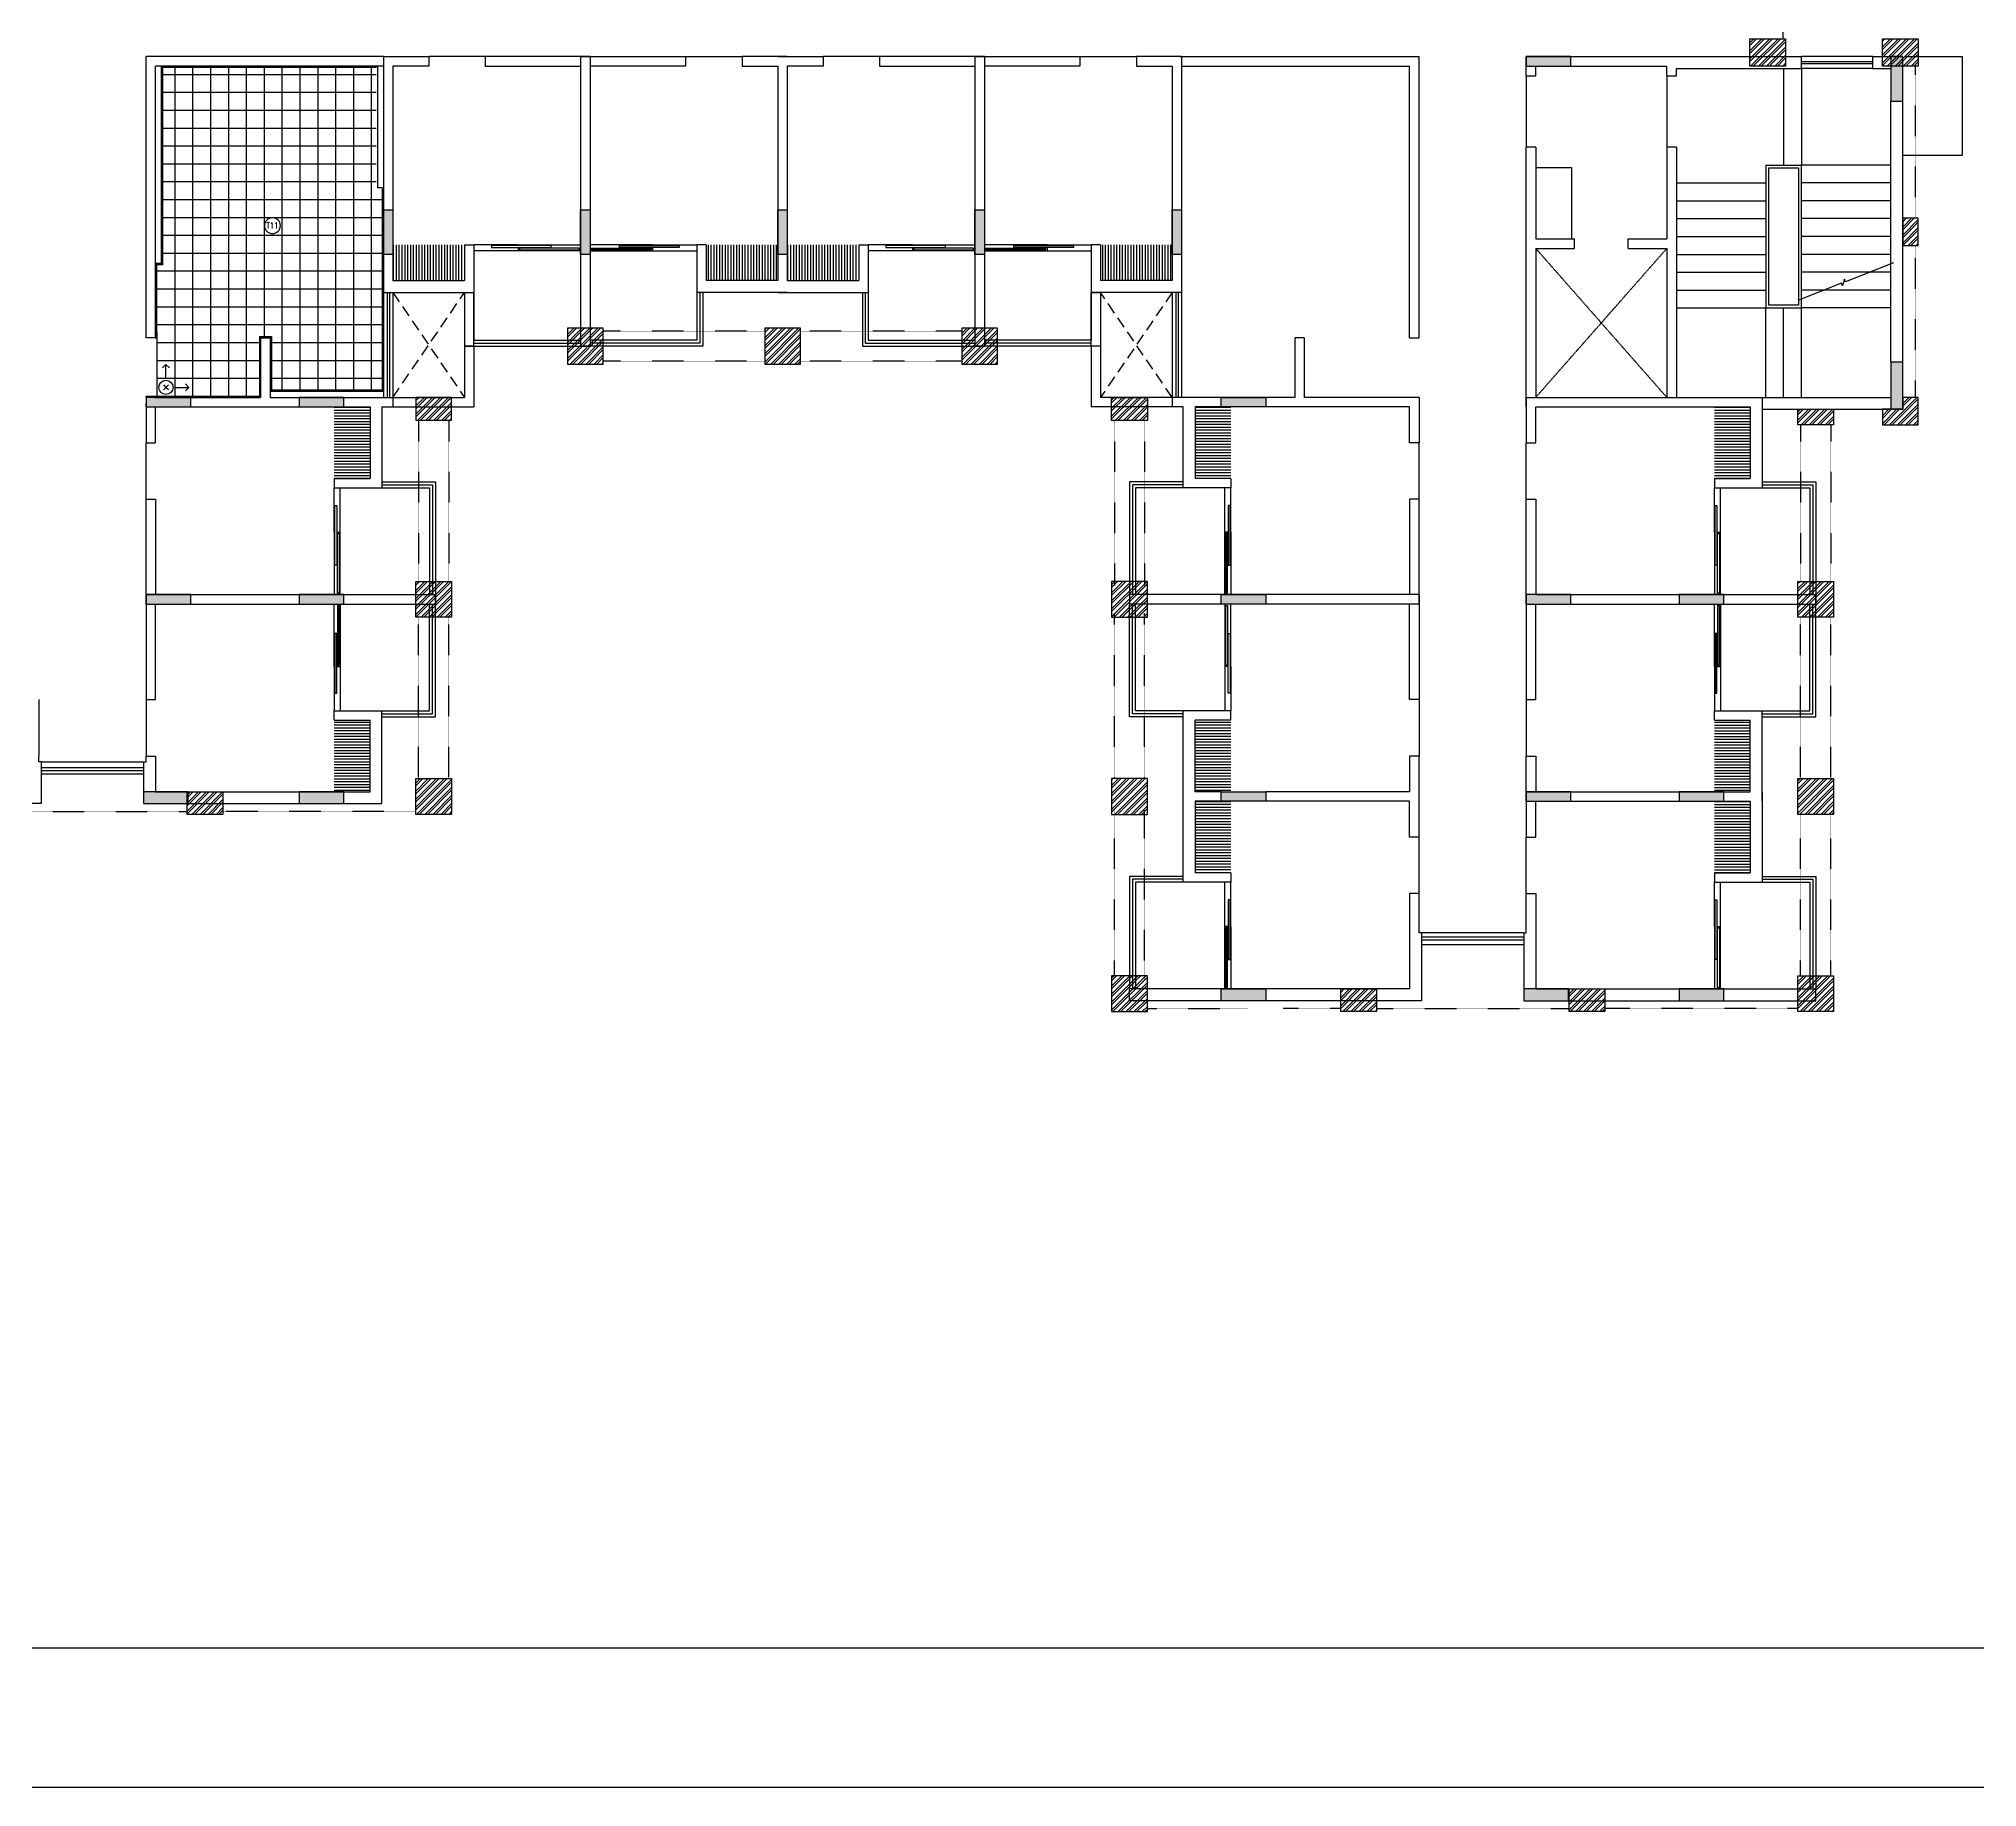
# Model space of a CAD drawing. Header units: inches. Extents: x 42351 to 118476, y -157843 to -108551.
# Drawn here: x 94698 to 102833, y -157843 to -150505 of the extents above; entities that cross this region are included whole.
import ezdxf
from ezdxf.enums import TextEntityAlignment as Align

# ---------------------------------------------------------------- set-up
doc = ezdxf.new("R2010")
doc.units = ezdxf.units.IN
doc.header["$MEASUREMENT"] = 0
doc.linetypes.add('DASHED2', pattern=[9.525, 6.35, -3.175])
for name, color, linetype in [('200 BED HOSTEL$0$AR-Elevation-2', 14, 'Continuous'), ('200 BED HOSTEL$0$AR-Furniture', 15, 'Continuous'), ('200 BED HOSTEL$0$AR-Glazing', 143, 'Continuous'), ('200 BED HOSTEL$0$AR-Railing', 15, 'Continuous'), ('200 BED HOSTEL$0$AR-WALL', 30, 'Continuous'), ('200 BED HOSTEL$0$IN-Flooring-1', 14, 'Continuous'), ('5', 2, 'Continuous'), ('AR-Column', 40, 'Continuous'), ('AR-Elevation-2', 14, 'Continuous'), ('AR-Elevation-3', 15, 'Continuous'), ('AR-Glazing', 143, 'Continuous'), ('AR-Hidden', 251, 'DASHED2'), ('AR-Railing', 15, 'Continuous'), ('AR-Road', 14, 'Continuous'), ('AR-Staircase', 14, 'Continuous'), ('AR-Window', 9, 'Continuous'), ('BREAK LINE TAG.', 234, 'Continuous'), ('DIM', 251, 'Continuous'), ('HATCH-Column', 8, 'Continuous'), ('TAG', 234, 'Continuous'), ('TAG-Staircase', 14, 'Continuous')]:
    doc.layers.add(name, color=color, linetype=linetype)
doc.layers.add('JKEC COLHAT', color=2, linetype='Continuous', lineweight=20)
doc.styles.add('romans', font='romans.shx', dxfattribs={"width": 0.85})
pattern_1 = [(45, (0, 0), (-67.351921, 67.351921), []), (45, (44.9, 0), (-67.351921, 67.351921), [])]
pattern_2 = [(2e-08, (83756.674, -185535.246), (-1e-08, 47.625), [])]
pattern_3 = [(180, (63970.554, 155795.246), (1e-08, -47.625), [])]
pattern_4 = [(2e-08, (83756.674, -192155.246), (-1e-08, 47.625), [])]
pattern_5 = [(90, (-337246.72, 169256.097), (-47.625, 2e-14), [])]

# ---------------------------------------------------------------- blocks, each defined once
blk = doc.blocks.new('yjytj')
at = {"layer": 'HATCH-Column'}
h = blk.add_hatch(dxfattribs=at)
h.set_pattern_fill('ANSI32', color=8, scale=10)
h.set_pattern_definition(pattern_1)
h.paths.add_polyline_path([(794663, -187221), (794063, -187221), (794063, -186621), (794663, -186621)])
h.paths.add_polyline_path([(791353, -187221), (790753, -187221), (790753, -186621), (791353, -186621)])
h.paths.add_polyline_path([(788043, -187221), (787443, -187221), (787443, -186621), (788043, -186621)])
h.paths.add_polyline_path([(784733, -187221), (784133, -187221), (784133, -186621), (784733, -186621)])
h.paths.add_polyline_path([(780823, -187221), (781423, -187221), (781423, -186621), (780823, -186621)])
h.paths.add_polyline_path([(777513, -187221), (778113, -187221), (778113, -186621), (777513, -186621)])
h.paths.add_polyline_path([(774806, -187221), (774206, -187221), (774206, -186621), (774806, -186621)])
h.paths.add_polyline_path([(771503, -187221), (770903, -187221), (770903, -186621), (771503, -186621)])
h.paths.add_polyline_path([(768193, -187221), (767593, -187221), (767593, -186621), (768193, -186621)])
h.paths.add_polyline_path([(764883, -187221), (764283, -187221), (764283, -186621), (764883, -186621)])
h.paths.add_polyline_path([(761653, -187221), (761193, -187221), (761193, -186621), (761653, -186621)])
h.paths.add_polyline_path([(794663, -193741), (794063, -193741), (794063, -193281), (794663, -193281)])
h = blk.add_hatch(dxfattribs=at)
h.set_pattern_fill('ANSI32', color=8, scale=10)
h.set_pattern_definition(pattern_1)
h.paths.add_polyline_path([(796888, -199301), (796628, -199301), (796628, -199501), (796288, -199501), (796288, -199761), (796888, -199761)])
h.paths.add_polyline_path([(796888, -196291), (796628, -196291), (796628, -196751), (796888, -196751)])
h.paths.add_polyline_path([(796888, -193741), (796288, -193741), (796288, -193281), (796888, -193281)])
h = blk.add_hatch(dxfattribs=at)
h.set_pattern_fill('ANSI32', color=8, scale=10)
h.set_pattern_definition(pattern_1)
h.paths.add_polyline_path([(780834, -198741), (781434, -198741), (781434, -198141), (780834, -198141)])
h.paths.add_polyline_path([(777524, -198741), (778124, -198741), (778124, -198141), (777524, -198141)])
h.paths.add_polyline_path([(774214, -198741), (774814, -198741), (774814, -198141), (774214, -198141)])
h = blk.add_hatch(dxfattribs=at)
h.set_pattern_fill('ANSI32', color=8, scale=10)
h.set_pattern_definition(pattern_1)
h.paths.add_polyline_path([(772267, -199301), (771667, -199301), (771667, -199681), (772267, -199681)])
h.paths.add_polyline_path([(772267, -202991), (771667, -202991), (771667, -202391), (772267, -202391)])
h.paths.add_polyline_path([(772267, -206301), (771667, -206301), (771667, -205701), (772267, -205701)])
h.paths.add_polyline_path([(760211, -206301), (760811, -206301), (760811, -205701), (760211, -205701)])
h.paths.add_polyline_path([(760211, -202991), (760811, -202991), (760811, -202391), (760211, -202391)])
h.paths.add_polyline_path([(760211, -199081), (760811, -199081), (760811, -199681), (760211, -199681)])
h = blk.add_hatch(dxfattribs=at)
h.set_pattern_fill('ANSI32', color=8, scale=10)
h.set_pattern_definition(pattern_1)
h.paths.add_polyline_path([(783348, -209611), (783948, -209611), (783948, -209011), (783348, -209011)])
h.paths.add_polyline_path([(783348, -206301), (783948, -206301), (783948, -205701), (783348, -205701)])
h.paths.add_polyline_path([(783348, -202991), (783948, -202991), (783948, -202391), (783348, -202391)])
h.paths.add_polyline_path([(783348, -199301), (783948, -199301), (783948, -199691), (783348, -199691)])
h = blk.add_hatch(dxfattribs=at)
h.set_pattern_fill('ANSI32', color=8, scale=10)
h.set_pattern_definition(pattern_1)
h.paths.add_polyline_path([(795468, -209611), (794868, -209611), (794868, -209011), (795468, -209011)])
h.paths.add_polyline_path([(795468, -206301), (794868, -206301), (794868, -205701), (795468, -205701)])
h.paths.add_polyline_path([(795468, -202991), (794868, -202991), (794868, -202391), (795468, -202391)])
h.paths.add_polyline_path([(795468, -199761), (794868, -199761), (794868, -199501), (795468, -199501)])
h = blk.add_hatch(dxfattribs=at)
h.set_pattern_fill('ANSI32', color=8, scale=10)
h.set_pattern_definition(pattern_1)
h.paths.add_polyline_path([(768429, -206301), (767829, -206301), (767829, -205921), (768429, -205921)])
h.paths.add_polyline_path([(764592, -206301), (763992, -206301), (763992, -205921), (764592, -205921)])
h = blk.add_hatch(dxfattribs=at)
h.set_pattern_fill('ANSI32', color=8, scale=10)
h.set_pattern_definition(pattern_1)
h.paths.add_polyline_path([(791630, -209611), (791030, -209611), (791030, -209231), (791630, -209231)])
h.paths.add_polyline_path([(787793, -209611), (787193, -209611), (787193, -209231), (787793, -209231)])
at = {"layer": 'AR-Column', "color": 8, "elevation": 0}
for points in [[(794663, -193741), (794063, -193741), (794063, -193281), (794663, -193281)], [(796888, -193741), (796288, -193741), (796288, -193281), (796888, -193281)], [(796888, -196291), (796628, -196291), (796628, -196751), (796888, -196751)], [(774214, -198741), (774814, -198741), (774814, -198141), (774214, -198141)], [(777524, -198741), (778124, -198741), (778124, -198141), (777524, -198141)], [(780834, -198741), (781434, -198741), (781434, -198141), (780834, -198141)], [(772267, -199301), (771667, -199301), (771667, -199681), (772267, -199681)], [(783348, -199301), (783948, -199301), (783948, -199691), (783348, -199691)], [(796888, -199301), (796628, -199301), (796628, -199501), (796288, -199501), (796288, -199761), (796888, -199761)], [(795468, -199761), (794868, -199761), (794868, -199501), (795468, -199501)], [(772267, -202991), (771667, -202991), (771667, -202391), (772267, -202391)], [(783348, -202991), (783948, -202991), (783948, -202391), (783348, -202391)], [(795468, -202991), (794868, -202991), (794868, -202391), (795468, -202391)], [(768429, -206301), (767829, -206301), (767829, -205921), (768429, -205921)], [(772267, -206301), (771667, -206301), (771667, -205701), (772267, -205701)], [(783348, -206301), (783948, -206301), (783948, -205701), (783348, -205701)], [(795468, -206301), (794868, -206301), (794868, -205701), (795468, -205701)], [(783348, -209611), (783948, -209611), (783948, -209011), (783348, -209011)], [(787793, -209611), (787193, -209611), (787193, -209231), (787793, -209231)], [(791630, -209611), (791030, -209611), (791030, -209231), (791630, -209231)], [(795468, -209611), (794868, -209611), (794868, -209011), (795468, -209011)]]:
    blk.add_lwpolyline(points, close=True, dxfattribs=at)
at = {"layer": 'AR-Hidden', "color": 8, "ltscale": 0.009}
for p, q in [((794613, -190551, 0), (794613, -193281, 0)), ((796838, -193741, 0), (796838, -196291, 0)), ((796838, -196751, 0), (796838, -199301, 0)), ((777524, -198191, 0), (774814, -198191, 0)), ((780834, -198191, 0), (778124, -198191, 0)), ((777524, -198691, 0), (774814, -198691, 0)), ((780834, -198691, 0), (778124, -198691, 0)), ((771714, -199681, 0), (771714, -202391, 0)), ((772219, -199681, 0), (772219, -202391, 0)), ((783395, -199691, 0), (783395, -202461, 0)), ((783900, -199691, 0), (783900, -202461, 0)), ((794915, -199761, 0), (794915, -202391, 0)), ((795420, -199761, 0), (795420, -202391, 0)), ((771714, -205701, 0), (771714, -202991, 0)), ((772219, -205701, 0), (772219, -202991, 0)), ((783395, -205691, 0), (783395, -202921, 0)), ((783900, -205691, 0), (783900, -202921, 0)), ((794915, -205701, 0), (794915, -202991, 0)), ((795420, -205701, 0), (795420, -202991, 0)), ((764592, -206251, 0), (767829, -206251, 0)), ((771667, -206251, 0), (768429, -206251, 0)), ((783395, -208995, 0), (783395, -206231, 0)), ((783900, -209065, 0), (783900, -206231, 0)), ((794915, -209011, 0), (794915, -206301, 0)), ((795420, -209011, 0), (795420, -206301, 0)), ((783948, -209561, 0), (785628, -209561, 0)), ((787193, -209561, 0), (786228, -209561, 0)), ((787793, -209561, 0), (791030, -209561, 0)), ((794868, -209561, 0), (791630, -209561, 0))]:
    blk.add_line(p, q, dxfattribs=at)
blk = doc.blocks.new('21')
for p in [(252548, -62495), (252548, -62495), (252548, -62583), (252637, -62495), (252637, -62583), (252637, -62583)]:
    blk.add_line(p, (252592, -62539))
at = {"layer": 'BREAK LINE TAG.'}
for p, q in [((252592, -62134), (252533, -62193)), ((252592, -62387), (252592, -62134)), ((252592, -62134), (252652, -62193)), ((252750, -62539), (252998, -62539)), ((252998, -62539), (252938, -62479)), ((252998, -62539), (252938, -62598))]:
    blk.add_line(p, q, dxfattribs=at)
blk.add_circle((252592, -62539), 125, dxfattribs=at)
blk = doc.blocks.new('A$C48701CFB')
blk.add_circle((0, 0.93), 2.63)
at = {"color": 0, "linetype": 'ByBlock', "style": 'romans', "width": 0.85}
blk.add_attdef('STAIRCASENO', text='', height=2, dxfattribs=at).set_placement((0, -0.92), align=Align.CENTER)
blk = doc.blocks.new('A$C06211BBA')
at = {"ltscale": 0.5}
h = blk.add_hatch(dxfattribs=at)
h.set_pattern_fill('ANSI31', color=8, scale=15, angle=30.0076)
h.set_pattern_definition(pattern_5)
h.paths.add_polyline_path([(56939, -8920), (56939, -9520), (55739, -9520), (55739, -8920)])
h = blk.add_hatch(dxfattribs=at)
h.set_pattern_fill('ANSI31', color=8, scale=15, angle=210.0076)
h.set_pattern_definition([(270, (-111696.63, -14753.06), (47.625, -1e-08), [])])
h.paths.add_polyline_path([(60999, -8920), (60999, -9520), (62199, -9520), (62199, -8920)])
h = blk.add_hatch(dxfattribs=at)
h.set_pattern_fill('ANSI31', color=8, scale=15, angle=30.0076)
h.set_pattern_definition(pattern_5)
h.paths.add_polyline_path([(63559, -8920), (63559, -9520), (62359, -9520), (62359, -8920)])
h = blk.add_hatch(dxfattribs=at)
h.set_pattern_fill('ANSI31', color=8, scale=15, angle=210.0076)
h.set_pattern_definition([(270, (-105076.63, -14753.06), (47.625, -1e-08), [])])
h.paths.add_polyline_path([(67619, -8920), (67619, -9520), (68819, -9520), (68819, -8920)])
h = blk.add_hatch(dxfattribs=at)
h.set_pattern_fill('ANSI31', color=8, scale=15, angle=300.0076)
h.set_pattern_definition([(2e-08, (60586.674, -185535.246), (-1e-08, 47.625), [])])
h.paths.add_polyline_path([(54754, -12840), (55354, -12840), (55354, -11640), (54754, -11640)])
h = blk.add_hatch(dxfattribs=at)
h.set_pattern_fill('ANSI31', color=8, scale=15, angle=300.0076)
h.set_pattern_definition(pattern_2)
h.paths.add_polyline_path([(69804, -12840), (69204, -12840), (69204, -11640), (69804, -11640)])
h = blk.add_hatch(dxfattribs=at)
h.set_pattern_fill('ANSI31', color=8, scale=15, angle=300.0076)
h.set_pattern_definition(pattern_2)
h.paths.add_polyline_path([(77924, -12840), (78524, -12840), (78524, -11640), (77924, -11640)])
h = blk.add_hatch(dxfattribs=at)
h.set_pattern_fill('ANSI31', color=8, scale=15, angle=120.0076)
h.set_pattern_definition([(180, (40800.554, 155795.246), (1e-08, -47.625), [])])
h.paths.add_polyline_path([(54754, -16900), (55354, -16900), (55354, -18100), (54754, -18100)])
h = blk.add_hatch(dxfattribs=at)
h.set_pattern_fill('ANSI31', color=8, scale=15, angle=120.0076)
h.set_pattern_definition(pattern_3)
h.paths.add_polyline_path([(69804, -16900), (69204, -16900), (69204, -18100), (69804, -18100)])
h = blk.add_hatch(dxfattribs=at)
h.set_pattern_fill('ANSI31', color=8, scale=15, angle=300.0076)
h.set_pattern_definition(pattern_4)
h.paths.add_polyline_path([(77924, -16900), (78524, -16900), (78524, -18100), (77924, -18100)])
h = blk.add_hatch(dxfattribs=at)
h.set_pattern_fill('ANSI31', color=8, scale=15, angle=120.0076)
h.set_pattern_definition(pattern_3)
h.paths.add_polyline_path([(69804, -19460), (69204, -19460), (69204, -18260), (69804, -18260)])
h = blk.add_hatch(dxfattribs=at)
h.set_pattern_fill('ANSI31', color=8, scale=15, angle=300.0076)
h.set_pattern_definition(pattern_4)
h.paths.add_polyline_path([(77924, -19460), (78524, -19460), (78524, -18260), (77924, -18260)])
at = {"layer": 'HATCH-Column'}
h = blk.add_hatch(color=8, dxfattribs=at)
h.dxf.hatch_style = 1
h.paths.add_polyline_path([(74764, -5760), (74764, -5920), (75514, -5920), (75514, -5760)])
h = blk.add_hatch(color=8, dxfattribs=at)
h.dxf.hatch_style = 1
h.paths.add_polyline_path([(81084, -5760), (80884, -5760), (80884, -6510), (81084, -6510)])
h = blk.add_hatch(color=8, dxfattribs=at)
h.dxf.hatch_style = 1
h.paths.add_polyline_path([(55579, -8330), (55739, -8330), (55739, -9080), (55579, -9080)])
h = blk.add_hatch(color=8, dxfattribs=at)
h.dxf.hatch_style = 1
h.paths.add_polyline_path([(58889, -8330), (59049, -8330), (59049, -9080), (58889, -9080)])
h = blk.add_hatch(color=8, dxfattribs=at)
h.dxf.hatch_style = 1
h.paths.add_polyline_path([(62199, -8330), (62359, -8330), (62359, -9080), (62199, -9080)])
h = blk.add_hatch(color=8, dxfattribs=at)
h.dxf.hatch_style = 1
h.paths.add_polyline_path([(65509, -8330), (65669, -8330), (65669, -9080), (65509, -9080)])
h = blk.add_hatch(color=8, dxfattribs=at)
h.dxf.hatch_style = 1
h.paths.add_polyline_path([(68819, -8330), (68979, -8330), (68979, -9080), (68819, -9080)])
h = blk.add_hatch(color=8, dxfattribs=at)
h.dxf.hatch_style = 1
h.paths.add_polyline_path([(81084, -10890), (80884, -10890), (80884, -11680), (81084, -11680)])
h = blk.add_hatch(color=8, dxfattribs=at)
h.dxf.hatch_style = 1
h.paths.add_polyline_path([(51594, -11480), (51594, -11640), (52344, -11640), (52344, -11480)])
h = blk.add_hatch(color=8, dxfattribs=at)
h.dxf.hatch_style = 1
h.paths.add_polyline_path([(54164, -11480), (54164, -11640), (54914, -11640), (54914, -11480)])
h = blk.add_hatch(color=8, dxfattribs=at)
h.dxf.hatch_style = 1
h.paths.add_polyline_path([(70394, -11480), (70394, -11640), (69644, -11640), (69644, -11480)])
h = blk.add_hatch(color=8, dxfattribs=at)
h.dxf.hatch_style = 1
h.paths.add_polyline_path([(51594, -14790), (51594, -14950), (52344, -14950), (52344, -14790)])
h = blk.add_hatch(color=8, dxfattribs=at)
h.dxf.hatch_style = 1
h.paths.add_polyline_path([(54164, -14790), (54164, -14950), (54914, -14950), (54914, -14790)])
h = blk.add_hatch(color=8, dxfattribs=at)
h.dxf.hatch_style = 1
h.paths.add_polyline_path([(70394, -14790), (70394, -14950), (69644, -14950), (69644, -14790)])
h = blk.add_hatch(color=8, dxfattribs=at)
h.dxf.hatch_style = 1
h.paths.add_polyline_path([(74764, -14790), (74764, -14950), (75514, -14950), (75514, -14790)])
h = blk.add_hatch(color=8, dxfattribs=at)
h.dxf.hatch_style = 1
h.paths.add_polyline_path([(77334, -14790), (77334, -14950), (78084, -14950), (78084, -14790)])
h = blk.add_hatch(color=8, dxfattribs=at)
h.dxf.hatch_style = 1
h.paths.add_polyline_path([(51554, -18100), (51554, -18300), (52304, -18300), (52304, -18100)])
h = blk.add_hatch(color=8, dxfattribs=at)
h.dxf.hatch_style = 1
h.paths.add_polyline_path([(54164, -18100), (54164, -18300), (54914, -18300), (54914, -18100)])
h = blk.add_hatch(color=8, dxfattribs=at)
h.dxf.hatch_style = 1
h.paths.add_polyline_path([(70394, -18100), (70394, -18260), (69644, -18260), (69644, -18100)])
h = blk.add_hatch(color=8, dxfattribs=at)
h.dxf.hatch_style = 1
h.paths.add_polyline_path([(74764, -18100), (74764, -18260), (75514, -18260), (75514, -18100)])
h = blk.add_hatch(color=8, dxfattribs=at)
h.dxf.hatch_style = 1
h.paths.add_polyline_path([(77334, -18100), (77334, -18260), (78084, -18260), (78084, -18100)])
h = blk.add_hatch(color=8, dxfattribs=at)
h.dxf.hatch_style = 1
h.paths.add_polyline_path([(70394, -21410), (70394, -21610), (69644, -21610), (69644, -21410)])
h = blk.add_hatch(color=8, dxfattribs=at)
h.dxf.hatch_style = 1
h.paths.add_polyline_path([(74724, -21410), (74724, -21610), (75474, -21610), (75474, -21410)])
h = blk.add_hatch(color=8, dxfattribs=at)
h.dxf.hatch_style = 1
h.paths.add_polyline_path([(77334, -21410), (77334, -21610), (78084, -21610), (78084, -21410)])
at = {"layer": '200 BED HOSTEL$0$AR-Elevation-2', "color": 8, "ltscale": 0.5}
for p, q in [((60939, -9720), (60939, -10620)), ((63619, -9720), (63619, -10620)), ((56999, -10620), (58889, -10620)), ((60939, -10620), (59049, -10620)), ((63619, -10620), (65509, -10620)), ((67559, -10620), (65669, -10620)), ((55554, -12900), (56454, -12900)), ((56454, -12900), (56454, -14790)), ((69004, -12900), (68104, -12900)), ((68104, -12900), (68104, -14790)), ((78724, -12900), (79624, -12900)), ((79624, -12900), (79624, -14790)), ((56454, -16840), (56454, -14950)), ((68104, -16840), (68104, -14950)), ((79624, -16840), (79624, -14950)), ((55554, -16840), (56454, -16840)), ((69004, -16840), (68104, -16840)), ((78724, -16840), (79624, -16840)), ((69004, -19520), (68104, -19520)), ((68104, -19520), (68104, -21410)), ((78724, -19520), (79624, -19520)), ((79624, -19520), (79624, -21410))]:
    blk.add_line(p, q, dxfattribs=at)
at = {"layer": '200 BED HOSTEL$0$AR-Furniture', "color": 8}
for p, q in [((51866, -9245), (51766, -9245)), ((51876, -9255), (51776, -9255)), ((57099, -10620), (56939, -10620)), ((56939, -10620), (56939, -11480)), ((57099, -10620), (57099, -11640)), ((67459, -10620), (67459, -11640)), ((67619, -10620), (67619, -11480)), ((55739, -11480), (56939, -11480)), ((55739, -11640), (57099, -11640)), ((68819, -11640), (67459, -11640)), ((68819, -11480), (67619, -11480))]:
    blk.add_line(p, q, dxfattribs=at)
at = {"layer": '200 BED HOSTEL$0$AR-Glazing', "color": 8, "ltscale": 0.5}
for p, q in [((57839, -8920), (58889, -8920)), ((57839, -8920), (57839, -8930)), ((57839, -8961), (57839, -9020)), ((58889, -9020), (57839, -9020)), ((60099, -8920), (59049, -8920)), ((59049, -9020), (60099, -9020)), ((60099, -8920), (60099, -8930)), ((60099, -8961), (60099, -9020)), ((64459, -8920), (65509, -8920)), ((64459, -8920), (64459, -8930)), ((64459, -8961), (64459, -9020)), ((65509, -9020), (64459, -9020)), ((66719, -8920), (65669, -8920)), ((65669, -9020), (66719, -9020)), ((66719, -8920), (66719, -8930)), ((66719, -8961), (66719, -9020)), ((54754, -13740), (54754, -14790)), ((54754, -13740), (54764, -13740)), ((54795, -13740), (54854, -13740)), ((54854, -14790), (54854, -13740)), ((69704, -14790), (69704, -13740)), ((69763, -13740), (69704, -13740)), ((69804, -13740), (69793, -13740)), ((69804, -13740), (69804, -14790)), ((77924, -13740), (77924, -14790)), ((77924, -13740), (77934, -13740)), ((77965, -13740), (78024, -13740)), ((78024, -14790), (78024, -13740)), ((54754, -16000), (54754, -14950)), ((54854, -14950), (54854, -16000)), ((69704, -14950), (69704, -16000)), ((69804, -16000), (69804, -14950)), ((77924, -16000), (77924, -14950)), ((78024, -14950), (78024, -16000)), ((54754, -16000), (54764, -16000)), ((54795, -16000), (54854, -16000)), ((69763, -16000), (69704, -16000)), ((69804, -16000), (69793, -16000)), ((77924, -16000), (77934, -16000)), ((77965, -16000), (78024, -16000)), ((69704, -21410), (69704, -20360)), ((69763, -20360), (69704, -20360)), ((69804, -20360), (69793, -20360)), ((69804, -20360), (69804, -21410)), ((77924, -20360), (77924, -21410)), ((77924, -20360), (77934, -20360)), ((77965, -20360), (78024, -20360)), ((78024, -21410), (78024, -20360))]:
    blk.add_line(p, q, dxfattribs=at)
for points in [[(57393, -8961), (58393, -8961), (58393, -8930), (57393, -8930)], [(57864, -9004), (58864, -9004), (58864, -8974), (57864, -8974)], [(60074, -9004), (59074, -9004), (59074, -8974), (60074, -8974)], [(60545, -8961), (59545, -8961), (59545, -8930), (60545, -8930)], [(64013, -8961), (65013, -8961), (65013, -8930), (64013, -8930)], [(64484, -9004), (65484, -9004), (65484, -8974), (64484, -8974)], [(66694, -9004), (65694, -9004), (65694, -8974), (66694, -8974)], [(67165, -8961), (66165, -8961), (66165, -8930), (67165, -8930)], [(54795, -13294), (54795, -14294), (54764, -14294), (54764, -13294)], [(69763, -13294), (69763, -14294), (69793, -14294), (69793, -13294)], [(77965, -13294), (77965, -14294), (77934, -14294), (77934, -13294)], [(54838, -13765), (54838, -14765), (54807, -14765), (54807, -13765)], [(69719, -13765), (69719, -14765), (69750, -14765), (69750, -13765)], [(78008, -13765), (78008, -14765), (77977, -14765), (77977, -13765)], [(54838, -15975), (54838, -14975), (54807, -14975), (54807, -15975)], [(69719, -15975), (69719, -14975), (69750, -14975), (69750, -15975)], [(78008, -15975), (78008, -14975), (77977, -14975), (77977, -15975)], [(54795, -16446), (54795, -15446), (54764, -15446), (54764, -16446)], [(69763, -16446), (69763, -15446), (69793, -15446), (69793, -16446)], [(77965, -16446), (77965, -15446), (77934, -15446), (77934, -16446)], [(69763, -19914), (69763, -20914), (69793, -20914), (69793, -19914)], [(77965, -19914), (77965, -20914), (77934, -20914), (77934, -19914)], [(69719, -20385), (69719, -21385), (69750, -21385), (69750, -20385)], [(78008, -20385), (78008, -21385), (77977, -21385), (77977, -20385)]]:
    blk.add_lwpolyline(points, close=True, dxfattribs=at)
at = {"layer": '200 BED HOSTEL$0$AR-Railing', "color": 8, "ltscale": 0.5}
for p, q in [((57099, -9720), (57099, -10520)), ((60839, -9720), (60839, -10520)), ((60889, -9720), (60889, -10570)), ((63669, -9720), (63669, -10570)), ((63719, -9720), (63719, -10520)), ((67459, -9720), (67459, -10520)), ((57099, -10520), (58889, -10520)), ((57099, -10570), (58889, -10570)), ((60839, -10520), (59049, -10520)), ((60889, -10570), (59049, -10570)), ((63669, -10570), (65509, -10570)), ((63719, -10520), (65509, -10520)), ((67459, -10520), (65669, -10520)), ((67459, -10570), (65669, -10570)), ((55554, -12950), (56404, -12950)), ((55554, -13000), (56354, -13000)), ((56354, -13000), (56354, -14790)), ((56404, -12950), (56404, -14790)), ((69004, -12950), (68154, -12950)), ((68154, -12950), (68154, -14790)), ((69004, -13000), (68204, -13000)), ((68204, -13000), (68204, -14790)), ((78724, -12950), (79574, -12950)), ((78724, -13000), (79524, -13000)), ((79524, -13000), (79524, -14790)), ((79574, -12950), (79574, -14790)), ((56354, -16740), (56354, -14950)), ((56404, -16790), (56404, -14950)), ((68154, -16790), (68154, -14950)), ((68204, -16740), (68204, -14950)), ((79524, -16740), (79524, -14950)), ((79574, -16790), (79574, -14950)), ((55554, -16740), (56354, -16740)), ((55554, -16790), (56404, -16790)), ((69004, -16790), (68154, -16790)), ((69004, -16740), (68204, -16740)), ((78724, -16740), (79524, -16740)), ((78724, -16790), (79574, -16790)), ((69004, -19570), (68154, -19570)), ((68154, -19570), (68154, -21410)), ((69004, -19620), (68204, -19620)), ((68204, -19620), (68204, -21410)), ((78724, -19570), (79574, -19570)), ((78724, -19620), (79524, -19620)), ((79524, -19620), (79524, -21410)), ((79574, -19570), (79574, -21410))]:
    blk.add_line(p, q, dxfattribs=at)
at = {"layer": '200 BED HOSTEL$0$AR-WALL', "color": 8, "ltscale": 0.5}
for p, q in [((51594, -10480), (51594, -5760)), ((55579, -5760), (51594, -5760)), ((55579, -5760), (56339, -5760)), ((55579, -5760), (55579, -9720)), ((56339, -5760), (56339, -5920)), ((57289, -5760), (57289, -5920)), ((59049, -5760), (57289, -5760)), ((58889, -5760), (58889, -10620)), ((58889, -5760), (60649, -5760)), ((59049, -5760), (59049, -10620)), ((60649, -5760), (60649, -5920)), ((62359, -5760), (61599, -5760)), ((61599, -5760), (61599, -5920)), ((62199, -5760), (62959, -5760)), ((62959, -5760), (62959, -5920)), ((63909, -5760), (63909, -5920)), ((65669, -5760), (63909, -5760)), ((65509, -5760), (65509, -10620)), ((65509, -5760), (67269, -5760)), ((65669, -5760), (65669, -10620)), ((67269, -5760), (67269, -5920)), ((68979, -5760), (68219, -5760)), ((68219, -5760), (68219, -5920)), ((68950, -5760), (72964, -5760)), ((68979, -5760), (68979, -9720)), ((72964, -10480), (72964, -5760)), ((74764, -6080), (74764, -5760)), ((74764, -5760), (79384, -5760)), ((79384, -5960), (79384, -5760)), ((80584, -5760), (81084, -5760)), ((80584, -5960), (80584, -5760)), ((51754, -10480), (51754, -5920)), ((55579, -5920), (51754, -5920)), ((51854, -9235), (51854, -5920)), ((55479, -5920), (55479, -7960)), ((55579, -5920), (55579, -9520)), ((56339, -5920), (55739, -5920)), ((55739, -5920), (55739, -9520)), ((57289, -5920), (58889, -5920)), ((58889, -5920), (58889, -10620)), ((58889, -5920), (58889, -10620)), ((59049, -5920), (59049, -10620)), ((60649, -5920), (59049, -5920)), ((61599, -5920), (62199, -5920)), ((62199, -5920), (62199, -9520)), ((62199, -5920), (62199, -9520)), ((62359, -5920), (62359, -9520)), ((62959, -5920), (62359, -5920)), ((62359, -5920), (62359, -9520)), ((63909, -5920), (65509, -5920)), ((65509, -5920), (65509, -10620)), ((65509, -5920), (65509, -10620)), ((65669, -5920), (65669, -10620)), ((65669, -5920), (65669, -10620)), ((67269, -5920), (65669, -5920)), ((68219, -5920), (68819, -5920)), ((68819, -5920), (68819, -9520)), ((68979, -5920), (72804, -5920)), ((68979, -5920), (68979, -9520)), ((72804, -10480), (72804, -5920)), ((74764, -6080), (74924, -6080)), ((74924, -6080), (74924, -5920)), ((74924, -5920), (77124, -5920)), ((77124, -6080), (77124, -5920)), ((77124, -6080), (77284, -6080)), ((77284, -6080), (77284, -5960)), ((77284, -5960), (79384, -5960)), ((80584, -5960), (80884, -5960)), ((80884, -10890), (80884, -6510)), ((81084, -10890), (81084, -6510)), ((74924, -7280), (74764, -7280)), ((74764, -11640), (74764, -7280)), ((74924, -7280), (74924, -8820)), ((77284, -7280), (77124, -7280)), ((77284, -7280), (77124, -7280)), ((77124, -7280), (77124, -8820)), ((77284, -7280), (77284, -11480)), ((55579, -7960), (55479, -7960)), ((56939, -8920), (56939, -9520)), ((56939, -8920), (57099, -8920)), ((57099, -8920), (57099, -9720)), ((60839, -8920), (60839, -9720)), ((60999, -8920), (60839, -8920)), ((60999, -8920), (60999, -9520)), ((63559, -8920), (63559, -9520)), ((63559, -8920), (63719, -8920)), ((63719, -8920), (63719, -9720)), ((67459, -8920), (67459, -9720)), ((67619, -8920), (67459, -8920)), ((67619, -8920), (67619, -9520)), ((74924, -8820), (75574, -8820)), ((74924, -8980), (75574, -8980)), ((74924, -8980), (74924, -11480)), ((75574, -8980), (75574, -8820)), ((76474, -8980), (76474, -8820)), ((76474, -8820), (77124, -8820)), ((76474, -8980), (77124, -8980)), ((77124, -8980), (77124, -11480)), ((51854, -9235), (51754, -9235)), ((55579, -9720), (57099, -9720)), ((55739, -9520), (56939, -9520)), ((55739, -9720), (57099, -9720)), ((56939, -9720), (56939, -10620)), ((57099, -10620), (57099, -9720)), ((62359, -9720), (60839, -9720)), ((62199, -9520), (60999, -9520)), ((62199, -9720), (63719, -9720)), ((62359, -9520), (63559, -9520)), ((67459, -9720), (67619, -9720)), ((67459, -10620), (67459, -9720)), ((68979, -9720), (67459, -9720)), ((68819, -9520), (67619, -9520)), ((67619, -9720), (67619, -10620)), ((51754, -10480), (51594, -10480)), ((53518, -10480), (53518, -11480)), ((53518, -10480), (53678, -10480)), ((53678, -10480), (53678, -11480)), ((56939, -10620), (57099, -10620)), ((58889, -10620), (59049, -10620)), ((58889, -10620), (59049, -10620)), ((59049, -10620), (58889, -10620)), ((65509, -10620), (65669, -10620)), ((65669, -10620), (65509, -10620)), ((65509, -10620), (65669, -10620)), ((67619, -10620), (67459, -10620)), ((70878, -10480), (70878, -11480)), ((71038, -10480), (70878, -10480)), ((71038, -10480), (71038, -11480)), ((72804, -10480), (72964, -10480)), ((55579, -11380), (53677, -11380)), ((51594, -11480), (51594, -11537)), ((51594, -11480), (51594, -12240)), ((51594, -11480), (51594, -11537)), ((51594, -11640), (51594, -11582)), ((51754, -11480), (53518, -11480)), ((51754, -12240), (51754, -11640)), ((51754, -11640), (55354, -11640)), ((53678, -11480), (55739, -11480)), ((55354, -11640), (55354, -12840)), ((55554, -11640), (55739, -11640)), ((55554, -11640), (55554, -13000)), ((55739, -11480), (55739, -11640)), ((70878, -11480), (68819, -11480)), ((68819, -11480), (68819, -11640)), ((69004, -11640), (68819, -11640)), ((69004, -13000), (69004, -11640)), ((69204, -11640), (69204, -12840)), ((72804, -11640), (69204, -11640)), ((72964, -11480), (71038, -11480)), ((72804, -12240), (72804, -11640)), ((72964, -11480), (72964, -12240)), ((74764, -11480), (74764, -12240)), ((74764, -11480), (78724, -11480)), ((74924, -11480), (78524, -11480)), ((74924, -12240), (74924, -11640)), ((74924, -11640), (78524, -11640)), ((77284, -11480), (80884, -11480)), ((78524, -11640), (78524, -12840)), ((78724, -11480), (78724, -13000)), ((78724, -11680), (81084, -11680)), ((51594, -12240), (51754, -12240)), ((72964, -12240), (72804, -12240)), ((74764, -12240), (74924, -12240)), ((54754, -12840), (55354, -12840)), ((54754, -12840), (54754, -13000)), ((54754, -13000), (55554, -13000)), ((69804, -13000), (69004, -13000)), ((69804, -12840), (69204, -12840)), ((69804, -12840), (69804, -13000)), ((77924, -12840), (78524, -12840)), ((77924, -12840), (77924, -13000)), ((77924, -13000), (78724, -13000)), ((51594, -13190), (51754, -13190)), ((51594, -14950), (51594, -13190)), ((51754, -13190), (51754, -14790)), ((72964, -13190), (72804, -13190)), ((72804, -13190), (72804, -14790)), ((72964, -14950), (72964, -13190)), ((74764, -13190), (74924, -13190)), ((74764, -14950), (74764, -13190)), ((74924, -13190), (74924, -14790)), ((51594, -14790), (56454, -14790)), ((51594, -14790), (51594, -16550)), ((51594, -14950), (56454, -14950)), ((51754, -14790), (56454, -14790)), ((51754, -14790), (56454, -14790)), ((51754, -14950), (56454, -14950)), ((51754, -14950), (56454, -14950)), ((51754, -16550), (51754, -14950)), ((56454, -14790), (56454, -14950)), ((56454, -14950), (56454, -14790)), ((68104, -14790), (68104, -14950)), ((72804, -14790), (68104, -14790)), ((72964, -14790), (68104, -14790)), ((68104, -14790), (68104, -14950)), ((72804, -14790), (68104, -14790)), ((72964, -14950), (68104, -14950)), ((72804, -14950), (68104, -14950)), ((72804, -14950), (68104, -14950)), ((72804, -16550), (72804, -14950)), ((72964, -14790), (72964, -16550)), ((74764, -14790), (74764, -16550)), ((74924, -14790), (79624, -14790)), ((74924, -14790), (79624, -14790)), ((74924, -16550), (74924, -14950)), ((74924, -14950), (79624, -14950)), ((79624, -14950), (79624, -14790)), ((79624, -14790), (79624, -14950)), ((79624, -14950), (79624, -14790)), ((51594, -16550), (51754, -16550)), ((72964, -16550), (72804, -16550)), ((74764, -16550), (74924, -16550)), ((54754, -16740), (55554, -16740)), ((54754, -16900), (54754, -16740)), ((54754, -16900), (55354, -16900)), ((55354, -18100), (55354, -16900)), ((55554, -18300), (55554, -16740)), ((69804, -16740), (69004, -16740)), ((69004, -19620), (69004, -16740)), ((69804, -16900), (69204, -16900)), ((69204, -18100), (69204, -16900)), ((69804, -16900), (69804, -16740)), ((77924, -16740), (78724, -16740)), ((77924, -16900), (77924, -16740)), ((77924, -16900), (78524, -16900)), ((78524, -18100), (78524, -16900)), ((78724, -18260), (78724, -16740)), ((49794, -17600), (49794, -17500)), ((51594, -17600), (51594, -17500)), ((51594, -17500), (51754, -17500)), ((51754, -17500), (51754, -18100)), ((72804, -17500), (72804, -18100)), ((72964, -17500), (72804, -17500)), ((72964, -18860), (72964, -17500)), ((74764, -18260), (74764, -17500)), ((74764, -17500), (74924, -17500)), ((74924, -17500), (74924, -18100)), ((49834, -17600), (49794, -17600)), ((49834, -17600), (49834, -18300)), ((51554, -17600), (51594, -17600)), ((51554, -17600), (51554, -18300)), ((51754, -18100), (55354, -18100)), ((69644, -18100), (69204, -18100)), ((72804, -18100), (70394, -18100)), ((74764, -18100), (74764, -18860)), ((74764, -18100), (78524, -18100)), ((74924, -18100), (78524, -18100)), ((74924, -18100), (78524, -18100)), ((78724, -18100), (78724, -19620)), ((49834, -18300), (45834, -18300)), ((51554, -18300), (55554, -18300)), ((69644, -18260), (69204, -18260)), ((69204, -18260), (69204, -19460)), ((72804, -18260), (70394, -18260)), ((72804, -18860), (72804, -18260)), ((74764, -18260), (78524, -18260)), ((74924, -18260), (78524, -18260)), ((74924, -18860), (74924, -18260)), ((74924, -18260), (78524, -18260)), ((78524, -18260), (78524, -19460)), ((72964, -18860), (72804, -18860)), ((74764, -18860), (74924, -18860)), ((69804, -19460), (69204, -19460)), ((69804, -19460), (69804, -19620)), ((77924, -19460), (78524, -19460)), ((77924, -19460), (77924, -19620)), ((69804, -19620), (69004, -19620)), ((72964, -19810), (72804, -19810)), ((72804, -19810), (72804, -21410)), ((72964, -20469), (72964, -19810)), ((74764, -19810), (74924, -19810)), ((74764, -20469), (74764, -19810)), ((74924, -19810), (74924, -21410)), ((77924, -19620), (78724, -19620)), ((73004, -20469), (72964, -20469)), ((73004, -20469), (73004, -21610)), ((74724, -20469), (74764, -20469)), ((74724, -20469), (74724, -21410)), ((72804, -21410), (68104, -21410)), ((68104, -21610), (68104, -21410)), ((74924, -21410), (79624, -21410)), ((79624, -21610), (79624, -21410)), ((73004, -21610), (68104, -21610)), ((74724, -21610), (79624, -21610))]:
    blk.add_line(p, q, dxfattribs=at)
at = {"layer": '200 BED HOSTEL$0$IN-Flooring-1', "color": 8, "ltscale": 0.5}
for p, q in [((57289, -5760), (56339, -5760)), ((60649, -5760), (61599, -5760)), ((63909, -5760), (62959, -5760)), ((67269, -5760), (68219, -5760)), ((57839, -8920), (57099, -8920)), ((57839, -9020), (57099, -9020)), ((60099, -8920), (60839, -8920)), ((60099, -9020), (60839, -9020)), ((64459, -8920), (63719, -8920)), ((64459, -9020), (63719, -9020)), ((66719, -8920), (67459, -8920)), ((66719, -9020), (67459, -9020)), ((51594, -13190), (51594, -12240)), ((72964, -13190), (72964, -12240)), ((74764, -13190), (74764, -12240)), ((54754, -13740), (54754, -13000)), ((54854, -13740), (54854, -13000)), ((69704, -13740), (69704, -13000)), ((69804, -13740), (69804, -13000)), ((77924, -13740), (77924, -13000)), ((78024, -13740), (78024, -13000)), ((54754, -16000), (54754, -16740)), ((54854, -16000), (54854, -16740)), ((69704, -16000), (69704, -16740)), ((69804, -16000), (69804, -16740)), ((77924, -16000), (77924, -16740)), ((78024, -16000), (78024, -16740)), ((49794, -16550), (49794, -17500)), ((51594, -16550), (51594, -17500)), ((72964, -16550), (72964, -17500)), ((74764, -16550), (74764, -17500)), ((72964, -19810), (72964, -18860)), ((74764, -19810), (74764, -18860)), ((69704, -20360), (69704, -19620)), ((69804, -20360), (69804, -19620)), ((77924, -20360), (77924, -19620)), ((78024, -20360), (78024, -19620))]:
    blk.add_line(p, q, dxfattribs=at)
at = {"layer": 'AR-Column', "color": 8}
for points in [[(74764, -5760), (74764, -5920), (75514, -5920), (75514, -5760)], [(81084, -5760), (80884, -5760), (80884, -6510), (81084, -6510)], [(55579, -8330), (55739, -8330), (55739, -9080), (55579, -9080)], [(58889, -8330), (59049, -8330), (59049, -9080), (58889, -9080)], [(62199, -8330), (62359, -8330), (62359, -9080), (62199, -9080)], [(65509, -8330), (65669, -8330), (65669, -9080), (65509, -9080)], [(68819, -8330), (68979, -8330), (68979, -9080), (68819, -9080)], [(81084, -10890), (80884, -10890), (80884, -11680), (81084, -11680)], [(51594, -11480), (51594, -11640), (52344, -11640), (52344, -11480)], [(54164, -11480), (54164, -11640), (54914, -11640), (54914, -11480)], [(70394, -11480), (70394, -11640), (69644, -11640), (69644, -11480)], [(51594, -14790), (51594, -14950), (52344, -14950), (52344, -14790)], [(54164, -14790), (54164, -14950), (54914, -14950), (54914, -14790)], [(70394, -14790), (70394, -14950), (69644, -14950), (69644, -14790)], [(74764, -14790), (74764, -14950), (75514, -14950), (75514, -14790)], [(77334, -14790), (77334, -14950), (78084, -14950), (78084, -14790)], [(51554, -18100), (51554, -18300), (52304, -18300), (52304, -18100)], [(54164, -18100), (54164, -18300), (54914, -18300), (54914, -18100)], [(70394, -18100), (70394, -18260), (69644, -18260), (69644, -18100)], [(74764, -18100), (74764, -18260), (75514, -18260), (75514, -18100)], [(77334, -18100), (77334, -18260), (78084, -18260), (78084, -18100)], [(70394, -21410), (70394, -21610), (69644, -21610), (69644, -21410)], [(74724, -21410), (74724, -21610), (75474, -21610), (75474, -21410)], [(77334, -21410), (77334, -21610), (78084, -21610), (78084, -21410)]]:
    blk.add_lwpolyline(points, close=True, dxfattribs=at)
at = {"layer": 'AR-Elevation-2', "color": 8}
for p, q in [((74764, -6080), (74764, -7280)), ((77124, -6080), (77124, -7280)), ((74924, -7620), (75524, -7620)), ((75524, -7620), (75524, -8820))]:
    blk.add_line(p, q, dxfattribs=at)
at = {"layer": 'AR-Elevation-3', "color": 8}
for p, q in [((55467, -5932), (51866, -5932)), ((51866, -6940), (51866, -5932)), ((55457, -5942), (51876, -5942)), ((51876, -6940), (51876, -5942)), ((51876, -6058), (55457, -6058)), ((52076, -5942), (52076, -11458)), ((52376, -5942), (52376, -11458)), ((52676, -5942), (52676, -11458)), ((52976, -5942), (52976, -11458)), ((53276, -5942), (53276, -11458)), ((53576, -5942), (53576, -10458)), ((53876, -5942), (53876, -11358)), ((54176, -5942), (54176, -11358)), ((54476, -5942), (54476, -11358)), ((54776, -5942), (54776, -11358)), ((55076, -5942), (55076, -11358)), ((55376, -5942), (55376, -11358)), ((51876, -6358), (55457, -6358)), ((51876, -6658), (55457, -6658)), ((51866, -7960), (51866, -6940)), ((51876, -7960), (51876, -6940)), ((51876, -6958), (55457, -6958)), ((51876, -7258), (55457, -7258)), ((51876, -7558), (55457, -7558)), ((51866, -9210), (51866, -7960)), ((51876, -7858), (55457, -7858)), ((51876, -9210), (51876, -7960)), ((55557, -7982), (55557, -11358)), ((55567, -7972), (55567, -11368)), ((51876, -8158), (55557, -8158)), ((51876, -8458), (55557, -8458)), ((51876, -8758), (55557, -8758)), ((51876, -9058), (55557, -9058)), ((51766, -10480), (51766, -9245)), ((51776, -10480), (51776, -9255)), ((51776, -9358), (55557, -9358)), ((51866, -9245), (51866, -9210)), ((51876, -9255), (51876, -9210)), ((51776, -9658), (55557, -9658)), ((51776, -9958), (55557, -9958)), ((51776, -10258), (55557, -10258)), ((51776, -10388), (51776, -11458)), ((51754, -10480), (51776, -10480)), ((51776, -10480), (51776, -11458)), ((51776, -10558), (53497, -10558)), ((53497, -10458), (53701, -10458)), ((53497, -10458), (53497, -11458)), ((53507, -10468), (53507, -11468)), ((53507, -10468), (53691, -10468)), ((53691, -10468), (53691, -11368)), ((53701, -10458), (53701, -11358)), ((53701, -10558), (55557, -10558)), ((51776, -10858), (53497, -10858)), ((53701, -10858), (55557, -10858)), ((51776, -11158), (53497, -11158)), ((55567, -11368), (53691, -11368)), ((53701, -11158), (55557, -11158)), ((55557, -11358), (53701, -11358)), ((51594, -11458), (53497, -11458)), ((51594, -11480), (51594, -11458)), ((51594, -11468), (53507, -11468))]:
    blk.add_line(p, q, dxfattribs=at)
at = {"layer": 'AR-Elevation-3', "color": 8, "ltscale": 30}
blk.add_lwpolyline([(81124, -5760), (82084, -5760), (82084, -7419), (81084, -7419)], dxfattribs=at)
at = {"layer": 'AR-Glazing', "color": 8, "ltscale": 0.5}
for p, q in [((55579, -9720), (55579, -11480)), ((55650, -11480), (55650, -9720)), ((55680, -9720), (55680, -11480)), ((55739, -9720), (55739, -11480)), ((68819, -9720), (68819, -11480)), ((68819, -9720), (68819, -11480)), ((68890, -11480), (68890, -9720)), ((68920, -9720), (68920, -11480)), ((68979, -9720), (68979, -11480)), ((68979, -9720), (68979, -11480))]:
    blk.add_line(p, q, dxfattribs=at)
at = {"layer": 'AR-Hidden', "color": 8, "ltscale": 0.009}
for p, q in [((74924, -8980), (77124, -11480)), ((74924, -11480), (77124, -8980))]:
    blk.add_line(p, q, dxfattribs=at)
at = {"layer": 'AR-Hidden', "color": 8, "ltscale": 30}
for p, q in [((55739, -9720), (56939, -11480)), ((55739, -11480), (56939, -9720)), ((68819, -9720), (67619, -11480)), ((68819, -11480), (67619, -9720))]:
    blk.add_line(p, q, dxfattribs=at)
at = {"layer": 'AR-Railing', "color": 8}
for p, q in [((78784, -7579), (79384, -7579)), ((78784, -7579), (78784, -9979)), ((79384, -9979), (79384, -7579)), ((78784, -9979), (79384, -9979))]:
    blk.add_line(p, q, dxfattribs=at)
blk.add_lwpolyline([(78834, -7629), (79334, -7629), (79334, -9929), (78834, -9929)], close=True, dxfattribs=at)
at = {"layer": 'AR-Staircase', "color": 8}
for p, q in [((79084, -5960), (79084, -7579)), ((79384, -5960), (79384, -7579)), ((80884, -7579), (79384, -7579)), ((77284, -7879), (78784, -7879)), ((80884, -7879), (79384, -7879)), ((77284, -8179), (78784, -8179)), ((80884, -8179), (79384, -8179)), ((77284, -8479), (78784, -8479)), ((77284, -8779), (78784, -8779)), ((80884, -8479), (79384, -8479)), ((80884, -8779), (79384, -8779)), ((77284, -9079), (78784, -9079)), ((80884, -9079), (79384, -9079)), ((77284, -9379), (78784, -9379)), ((80884, -9379), (79384, -9379)), ((77284, -9679), (78784, -9679)), ((80884, -9679), (79384, -9679)), ((77284, -9979), (78784, -9979)), ((78784, -11479), (78784, -9979)), ((79084, -11479), (79084, -9979)), ((80884, -9979), (79384, -9979)), ((79384, -11479), (79384, -9979))]:
    blk.add_line(p, q, dxfattribs=at)
at = {"layer": 'AR-Window', "color": 8, "ltscale": 0.5}
for p, q in [((80584, -5760), (79384, -5760)), ((80584, -5845), (79384, -5845)), ((79384, -5875), (80584, -5875)), ((80584, -5960), (79384, -5960)), ((49834, -17600), (51554, -17600)), ((49834, -17695), (51554, -17695)), ((49834, -17745), (51554, -17745)), ((49834, -17800), (51554, -17800)), ((74724, -20469), (73004, -20469)), ((74724, -20543), (73004, -20543)), ((74724, -20593), (73004, -20593)), ((74724, -20669), (73004, -20669))]:
    blk.add_line(p, q, dxfattribs=at)
at = {"layer": 'TAG-Staircase', "color": 8}
for p, q in [((80929, -9223), (80126, -9538)), ((80058, -9565), (79322, -9854)), ((80076, -9610), (80058, -9565)), ((80108, -9493), (80076, -9610)), ((80126, -9538), (80108, -9493))]:
    blk.add_line(p, q, dxfattribs=at)
at = {"layer": 'AR-Road', "color": 8}
blk.add_blockref('yjytj', (-715544, 187821, 0), dxfattribs=at)
at = {"layer": 'TAG', "color": 8}
ref = blk.add_blockref('A$C48701CFB', (53716, -8644), dxfattribs=dict(at, xscale=-50.625, yscale=50.625, zscale=50.625))
ref.add_attrib('STAIRCASENO', 'T11', dxfattribs={"layer": '0', "color": 15, "height": 101.2, "style": 'romans', "width": 0.85}).set_placement((53716, -8644), align=Align.CENTER)
at = {"layer": 'TAG', "color": 8, "xscale": 0.948598571468324, "yscale": 0.948598571468324, "zscale": 0.948598571468324}
blk.add_blockref('21', (-187680, 48013, 0), dxfattribs=at)

msp = doc.modelspace()

# ---------------------------------------------------------------- linework, layer by layer
at = {"layer": '5'}
msp.add_lwpolyline([(102896, -157259.8), (81242.6, -157259.8), (81242.6, -147093.3), (102896, -147093.3)], close=True, dxfattribs=at)
at = {"layer": 'Defpoints', "ltscale": 0.2}
msp.add_lwpolyline([(42351.3, -157843.2), (113517.9, -157843.2), (113517.9, -108551.5), (42351.3, -108551.5)], close=True, dxfattribs=at)
at = {"layer": 'JKEC COLHAT', "ltscale": 0.2}
msp.add_lwpolyline([(42934.6, -157259.8), (112934.6, -157259.8), (112934.6, -109134.8), (42934.6, -109134.8)], close=True, dxfattribs=at)

# ---------------------------------------------------------------- block references
at = {"layer": 'DIM', "xscale": 0.25, "yscale": 0.25, "zscale": 0.25}
msp.add_blockref('A$C06211BBA', (82249.3, -149140.4, 0), dxfattribs=at)

doc.saveas('drawing.dxf')
